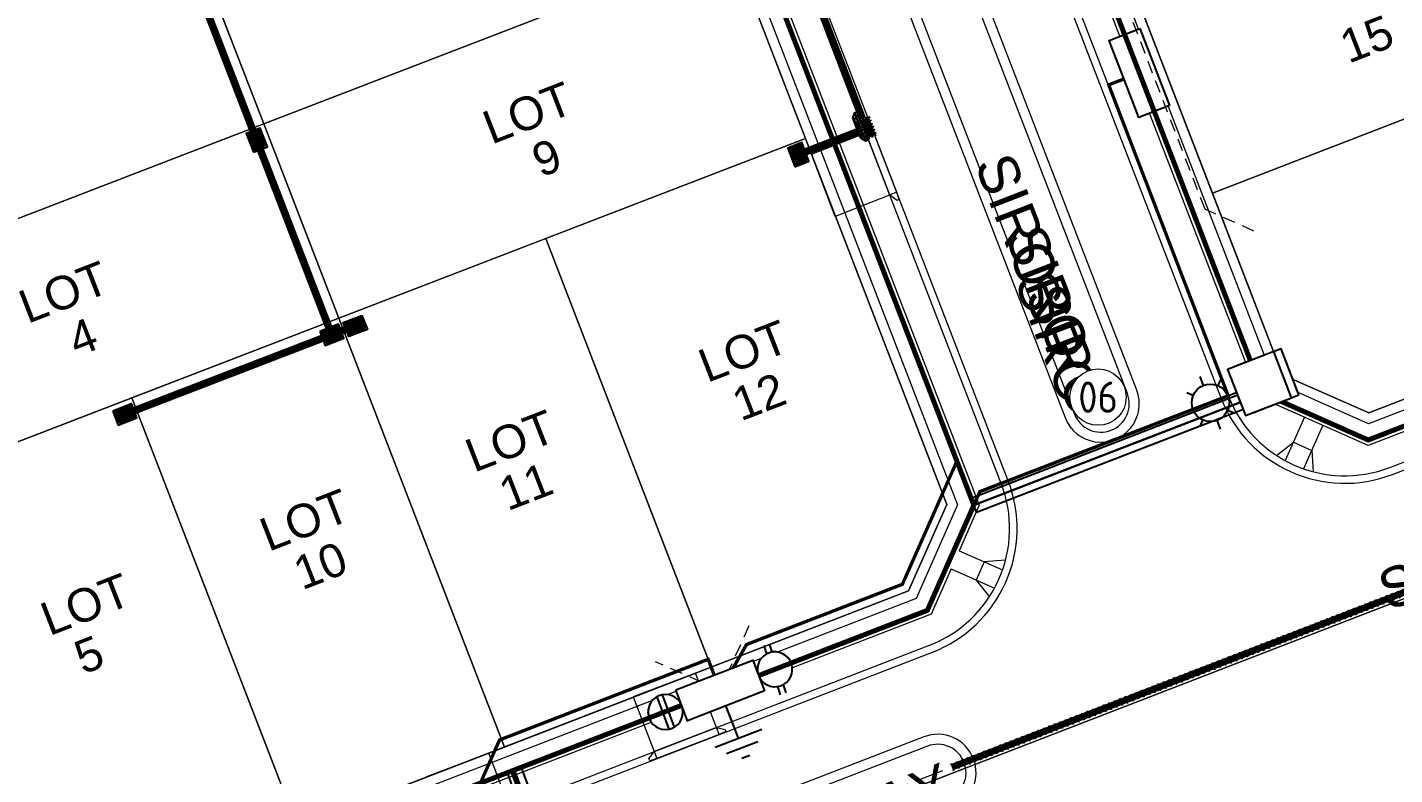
# Model space of a CAD drawing. Header units: metres. Extents: x 310412 to 311596, y 6269899 to 6270937.
# Drawn here: x 310709.8 to 310791.8, y 6270347 to 6270391.8 of the extents above; entities that cross this region are included whole.
import ezdxf
from ezdxf.enums import TextEntityAlignment as Align

# ---------------------------------------------------------------- set-up
doc = ezdxf.new("R2010")
doc.units = ezdxf.units.M
for name, pattern in [('Dash', [5, 3, -2]), ('DASHED', [0.75, 0.5, -0.25]), ('DASHED2', [1.5, 1, -0.5]), ('DOT', [0.25, 0, -0.25]), ('IE Trench LV', [6.5, 5, -1.5])]:
    doc.linetypes.add(name, pattern=pattern)
doc.layers.get('0').update_dxf_attribs({"color": 6})
for name, color, linetype in [('_User 1200x900', 7, 'Continuous'), ('_User D-LOTNO', 2, 'Continuous'), ('_User D-PIPE', 154, 'Dash'), ('_User D-PIT', 2, 'Continuous'), ('Duct_SP_NEW', 2, 'Continuous'), ('Equip_LV_NEW', 2, 'Continuous'), ('Equip_SP_SL_NEW', 2, 'Continuous'), ('Mains_LV_NEW_T84', 2, 'Continuous'), ('Mains_LV_New_T94', 2, 'Continuous'), ('Mains_SL_NEW_R6', 2, 'Continuous'), ('Notes', 7, 'Continuous'), ('Notes_HV_MISC', 7, 'Continuous'), ('Notes_LV_MISC', 7, 'Continuous'), ('Notes_SP_MISC', 7, 'Continuous'), ('Notes_SP_NEW', 2, 'Continuous'), ('Services_SP_NEW_UG', 2, 'Continuous'), ('SupportsUG_SP_LV_NEW', 2, 'Continuous'), ('SupportsUG_SP_LV_SL_NEW', 2, 'Continuous')]:
    doc.layers.add(name, color=color, linetype=linetype)
for name, color, linetype, lineweight, true_color in [('_User D-FOOTPATH', 7, 'Continuous', 0, 0x969696), ('_User D-LIP', 7, 'Continuous', 0, 0x969696), ('_User D-NKL', 7, 'Continuous', 0, 0x969696), ('_User Driveway', 7, 'Dash', 0, 0x969696), ('_User E-KERB', 7, 'Continuous', 0, 0x969696), ('_User E-LIP', 7, 'Continuous', 0, 0x969696), ('_User E-PIPE', 7, 'DOT', 0, 0x969696), ('_User E-PIPE-EDGE', 7, 'DOT', 0, 0x969696), ('_User Proposed Development Boundary', 7, 'DASHED', 0, 0x969696), ('_User Stormwater', 7, 'Continuous', 0, 0x969696)]:
    doc.layers.add(name, color=color, linetype=linetype, lineweight=lineweight, true_color=true_color)
for name, color, linetype, lineweight in [('_User D-LOT-INT', 2, 'Continuous', 13), ('Cadastre Developer_SP_NEW', 2, 'Continuous', 5), ('Cadastre Land Parcels_SP_EXT', 9, 'Continuous', 5), ('Trench_SP_NEW', 7, 'Continuous', 70)]:
    doc.layers.add(name, color=color, linetype=linetype, lineweight=lineweight)
for name, color, linetype, plot in [('_User Measure 240 CL', 170, 'Continuous', False), ('_User Measure 240 RL', 174, 'Continuous', False), ('_User Measure 50 CL', 130, 'Continuous', False), ('_User Measure LV VDs', 180, 'Continuous', False), ('_User Measure SL', 52, 'Continuous', False)]:
    doc.layers.add(name, color=color, linetype=linetype, plot=plot)
doc.styles.add('ARIAL', font='arial.ttf', dxfattribs={"height": 2})
doc.styles.add('ieISOCP', font='isocp.shx')
doc.styles.add('POLE_LABEL', font='arial.ttf')
doc.styles.add('SL_LABEL', font='arial.ttf')
doc.styles.get("Standard").update_dxf_attribs({"font": 'arial.ttf'})
doc.linetypes.add('Cable 4', pattern='A,5.25,-0.1,["o",Standard,S=2,R=0,X=1.2,Y=-0.7],-4', length=9.35)
doc.linetypes.add('Cable New UG', pattern='A,7,-0.25,["x",Standard,S=2,R=0,X=0.2,Y=-0.8],-2.1', length=9.35)
doc.linetypes.add('IE Trench HV', pattern='A,7,-0.2,["/",Standard,S=3,R=0,X=0,Y=-1.4],-2.5', length=9.7)

# ---------------------------------------------------------------- blocks, each defined once
blk = doc.blocks.new('PILLAR_NEW')
at = {"flags": 9}
for tag, height, p in [('ASSET_NUM', 2.5, (2, 4)), ('STREET_CODE', 0.2, (1.5, 2)), ('OWNED_BY', 0.2, (1.5, 1.8)), ('OPERATED_BY', 0.2, (1.5, 1.6))]:
    blk.add_attdef(tag, text='', height=height, dxfattribs=at).set_placement(p, align=Align.MIDDLE_LEFT)
blk.add_wipeout([(-2.475, 0.99), (2.475, 0.99), (2.475, -0.99), (-2.475, -0.99)])
at = {"lineweight": -3}
blk.add_lwpolyline([(-2.475, 0.99), (2.475, 0.99), (2.475, -0.99), (-2.475, -0.99)], close=True, dxfattribs=at)
for tag, flags, p in [('STATE', 9, (1.5, 1.2)), ('SUPPORT_TYPE', 9, (1.5, 1)), ('USAGE', 9, (1.5, 0.8)), ('MAINTAINED_BY', 9, (1.5, 1.4)), ('SUBURB', 9, (1.5, 0.2)), ('STREETNAME', 9, (1.5, 0)), ('LEGEND', 9, (1.5, 0.6)), ('PARENT', 9, (1.5, 0.4)), ('Z', 1, (1.5, -0.6)), ('LOCATION', 9, (1.5, -0.2)), ('NOTES', 9, (1.5, -0.4))]:
    blk.add_attdef(tag, text='', height=0.2, dxfattribs=dict(flags=flags)).set_placement(p, align=Align.MIDDLE_LEFT)
blk = doc.blocks.new('*U43')
for tag, p, flags in [('ORIENTATION', (0, 0), 9), ('Z', (0, 0), 1), ('USAGE', (0, -0.2), 9), ('NOTES', (0, -0.4), 9)]:
    blk.add_attdef(tag, p, '', height=0.2, dxfattribs=dict(flags=flags))
blk.add_wipeout([(-0.61, 2.17), (-0.5, 2.32), (-0.41, 2.49), (-0.34, 2.66), (-0.3, 2.84), (-0.27, 3.03), (-0.27, 3.22), (-0.3, 3.4), (-0.34, 3.59), (-0.41, 3.76), (-0.5, 3.92), (-0.62, 4.08), (-0.74, 4.21), (-0.89, 4.33), (-1.05, 4.43), (-1.22, 4.51), (-1.4, 4.57), (-1.58, 4.6), (-1.77, 4.61), (-1.95, 4.6), (-2.14, 4.57), (-2.32, 4.51), (-2.49, 4.43), (-2.65, 4.33), (-2.79, 4.21), (-2.92, 4.07), (-3.03, 3.92), (-3.12, 3.75), (-3.19, 3.58), (-3.23, 3.4), (-3.26, 3.21), (-3.25, 3.02), (-3.23, 2.84), (-3.18, 2.65), (-3.11, 2.48), (-3.02, 2.32), (-2.91, 2.17), (-2.78, 2.03), (-2.64, 1.91), (-2.48, 1.81), (-2.31, 1.73), (-2.13, 1.67), (-1.95, 1.64), (-1.76, 1.63), (-1.57, 1.64), (-1.39, 1.67), (-1.21, 1.73), (-1.04, 1.81), (-0.88, 1.91), (-0.74, 2.03)])
for p, q in [((-1.99, 4.6), (-1.98, 5.34)), ((-1.49, 4.59), (-1.48, 5.34)), ((-2.04, 1.65), (-2.05, 0.9)), ((-1.54, 1.64), (-1.55, 0.9))]:
    blk.add_line(p, q)
blk.add_lwpolyline([(-3.26, 3.14, 1), (-0.27, 3.1, 1)], format="xyb", close=True)
blk = doc.blocks.new('600 x 900 G.S.I.P')
at = {"flags": 128}
blk.add_lwpolyline([(0.45, 0.6), (-0.45, 0.6), (-0.45, -0.6), (0.45, -0.6)], close=True, dxfattribs=at)
for points in [[(-0.35, 0.5), (-0.35, -0.5), (0.35, -0.5), (0.35, 0.5)], [(-0.307, 0.49), (-0.307, -0.49), (0.308, -0.49), (0.308, 0.49)]]:
    blk.add_lwpolyline(points, close=True)
at = {"layer": '_User 1200x900', "color": 251}
for p, q in [((-0.307, 0.45), (0.308, 0.45)), ((-0.307, 0.4), (0.308, 0.4)), ((-0.307, 0.35), (0.308, 0.35)), ((-0.307, 0.3), (0.308, 0.3)), ((-0.307, 0.25), (0.308, 0.25)), ((-0.307, 0.2), (0.308, 0.2)), ((-0.307, 0.15), (0.308, 0.15)), ((-0.307, 0.1), (0.308, 0.1)), ((-0.307, 0.05), (0.308, 0.05)), ((-0.307, 0), (0.308, 0)), ((-0.2, -0.49), (-0.2, 0.49)), ((0, -0.49), (0, 0.49)), ((0.2, -0.49), (0.2, 0.49)), ((-0.307, -0.05), (0.308, -0.05)), ((-0.307, -0.1), (0.308, -0.1)), ((-0.307, -0.15), (0.308, -0.15)), ((-0.307, -0.2), (0.308, -0.2)), ((-0.307, -0.25), (0.308, -0.25)), ((-0.307, -0.3), (0.308, -0.3)), ((-0.307, -0.35), (0.308, -0.35)), ((-0.307, -0.4), (0.308, -0.4)), ((-0.307, -0.45), (0.308, -0.45))]:
    blk.add_line(p, q, dxfattribs=at)
blk = doc.blocks.new('G.G.P 1200 EKI Right')
for p, q in [((-0.525, -0.495), (-0.525, 0)), ((-0.525, 0), (0.525, 0)), ((-1.122, -0.45), (-0.944, -0.45)), ((-1.122, -0.645), (-1.122, -0.45)), ((-1.122, -0.495), (0.677, -0.495)), ((-1.122, -0.645), (0.678, -0.645)), ((-0.817, -0.875), (-1.122, -0.645)), ((-0.944, -0.45), (-0.924, -0.495)), ((-0.5, -0.495), (-0.5, -0.025)), ((-0.5, -0.025), (0.5, -0.025)), ((0.373, -0.875), (0.678, -0.645)), ((0.48, -0.495), (0.5, -0.45)), ((0.5, -0.025), (0.5, -0.45)), ((0.5, -0.45), (0.678, -0.45)), ((0.525, 0), (0.525, -0.45)), ((0.678, -0.645), (0.678, -0.45)), ((-0.883, -0.825), (0.439, -0.825)), ((-0.817, -0.875), (0.373, -0.875))]:
    blk.add_line(p, q)
at = {"color": 251, "linetype": 'DASHED2', "ltscale": 0.05}
for p, q in [((-0.924, -0.495), (-0.822, -0.723)), ((-0.822, -0.723), (0.378, -0.723)), ((0.378, -0.723), (0.48, -0.495))]:
    blk.add_line(p, q, dxfattribs=at)
at = {"color": 251}
for p, q in [((-0.441, -0.075), (-0.441, -0.025)), ((-0.441, -0.495), (-0.441, -0.075)), ((-0.379, -0.075), (-0.379, -0.025)), ((-0.379, -0.495), (-0.379, -0.075)), ((-0.316, -0.075), (-0.316, -0.025)), ((-0.316, -0.495), (-0.316, -0.075)), ((-0.254, -0.075), (-0.254, -0.025)), ((-0.254, -0.495), (-0.254, -0.075)), ((-0.191, -0.075), (-0.191, -0.025)), ((-0.191, -0.495), (-0.191, -0.075)), ((-0.129, -0.075), (-0.129, -0.025)), ((-0.129, -0.495), (-0.129, -0.075)), ((-0.066, -0.075), (-0.066, -0.025)), ((-0.066, -0.495), (-0.066, -0.075)), ((-0.004, -0.075), (-0.004, -0.025)), ((-0.004, -0.495), (-0.004, -0.075)), ((0.059, -0.075), (0.059, -0.025)), ((0.059, -0.495), (0.059, -0.075)), ((0.121, -0.075), (0.121, -0.025)), ((0.121, -0.495), (0.121, -0.075)), ((0.184, -0.075), (0.184, -0.025)), ((0.184, -0.495), (0.184, -0.075)), ((0.246, -0.075), (0.246, -0.025)), ((0.246, -0.495), (0.246, -0.075)), ((0.309, -0.075), (0.309, -0.025)), ((0.309, -0.495), (0.309, -0.075)), ((0.371, -0.075), (0.371, -0.025)), ((0.371, -0.495), (0.371, -0.075)), ((0.434, -0.075), (0.434, -0.025)), ((0.434, -0.495), (0.434, -0.075))]:
    blk.add_line(p, q, dxfattribs=at)
at = {"color": 251, "linetype": 'DASHED2', "ltscale": 0.05}
for points in [[(0.6, -0.75), (-0.6, -0.75), (-0.6, 0.075), (0.6, 0.075)], [(0.45, -0.6), (-0.45, -0.6), (-0.45, -0.075), (0.45, -0.075)]]:
    blk.add_lwpolyline(points, close=True, dxfattribs=at)
blk = doc.blocks.new('A$C76594AEE')
at = {"layer": '_User D-PIPE', "const_width": 0.45, "flags": 128}
for points in [[(310759.867, 6270386.306), (310742.56, 6270431.52)], [(310723.304, 6270385.596), (310719.233, 6270396.138)], [(310756.434, 6270384.337), (310759.698, 6270385.599)], [(310727.859, 6270373.789), (310723.737, 6270384.477)], [(310728.867, 6270373.708), (310728.577, 6270373.596)], [(310727.457, 6270373.165), (310716.164, 6270368.821)]]:
    blk.add_lwpolyline(points, dxfattribs=at)
at = {"layer": '_User E-PIPE', "const_width": 0.4, "flags": 128}
blk.add_lwpolyline([(310765.216, 6270347.445), (310805.328, 6270362.939)], dxfattribs=at)
at = {"layer": '_User E-PIPE-EDGE', "flags": 128}
for points in [[(310765.144, 6270347.632), (310805.256, 6270363.125)], [(310765.288, 6270347.259), (310805.4, 6270362.752)]]:
    blk.add_lwpolyline(points, dxfattribs=at)
at = {"layer": '_User D-PIT'}
for name, p, rotation in [('G.G.P 1200 EKI Right', (310760.398, 6270385.868), 291.1432269261683), ('600 x 900 G.S.I.P', (310723.521, 6270385.037), 201.1433333252743), ('600 x 900 G.S.I.P', (310756.014, 6270384.174), 201.1433333252743), ('600 x 900 G.S.I.P', (310728.022, 6270373.369), 111.1433333252743), ('600 x 900 G.S.I.P', (310715.609, 6270368.593), 111.1433333252743)]:
    blk.add_blockref(name, p, dxfattribs=dict(at, rotation=rotation))
at = {"layer": '_User D-PIT', "xscale": -1, "rotation": 291.0956639657666}
blk.add_blockref('600 x 900 G.S.I.P', (310729.437, 6270373.897), dxfattribs=at)
blk = doc.blocks.new('COLUMN_NEW')
for tag, height, flags, p in [('ASSET_NUM', 2.15, 9, (2, 2)), ('STREETNAME', 0.2, 9, (1.5, -2)), ('LOCATION', 0.2, 9, (1.5, -2.2)), ('NOTES', 0.2, 9, (1.5, -2.4)), ('Z', 0.2, 1, (1.5, -2.8)), ('LABEL_ALIGNMENT', 0.2, 9, (1.5, -2.6))]:
    blk.add_attdef(tag, text='', height=height, dxfattribs=dict(flags=flags)).set_placement(p, align=Align.MIDDLE_LEFT)
blk.add_wipeout([(-1.485, -1.485), (1.485, -1.485), (1.485, 1.485), (-1.485, 1.485)])
at = {"lineweight": -3}
blk.add_lwpolyline([(-1.485, -1.485), (1.485, -1.485), (1.485, 1.485), (-1.485, 1.485)], close=True, dxfattribs=at)
at = {"style": 'POLE_LABEL', "flags": 9}
blk.add_attdef('STRUCTURE_PLANT_NUMBER', text='', height=0.2, dxfattribs=at).set_placement((1.5, 0.242), align=Align.MIDDLE_LEFT)
at = {"flags": 9}
for tag, p in [('STREET_CODE', (1.5, 0)), ('OWNED_BY', (1.5, -0.4)), ('OPERATED_BY', (1.5, -0.6)), ('COLUMN_TYPE', (1.5, -0.2)), ('MAINTAINED_BY', (1.5, -0.8)), ('STATE', (1.5, -1)), ('USAGE', (1.5, -1.2)), ('LEGEND', (1.5, -1.4)), ('PARENT', (1.5, -1.6)), ('SUBURB', (1.5, -1.8))]:
    blk.add_attdef(tag, text='', height=0.2, dxfattribs=at).set_placement(p, align=Align.MIDDLE_LEFT)
blk = doc.blocks.new('*U57')
for p, q in [((-1.46, 5.68), (-1.06, 5.28)), ((0, 5.72), (0, 6.47)), ((1.46, 5.68), (1.06, 5.28)), ((-2.25, 4.22), (-1.5, 4.22)), ((1.5, 4.22), (2.25, 4.22)), ((-1.46, 2.76), (-1.06, 3.16)), ((0, 0), (0, 2.72)), ((1.46, 2.76), (1.06, 3.16)), ((0, 0), (0, 0))]:
    blk.add_line(p, q)
blk.add_circle((0, 4.22), 1.5)
at = {"style": 'SL_LABEL', "flags": 9}
for tag, height, p in [('ASSET_NUM', 2.5, (2, 2)), ('STREET_CODE', 0.2, (0, -0.2))]:
    blk.add_attdef(tag, text='', height=height, dxfattribs=at).set_placement(p, align=Align.MIDDLE_LEFT)
for tag, p, flags in [('Z', (0, 0), 1), ('OPERATED_BY', (0, -9.61), 9)]:
    blk.add_attdef(tag, p, '', height=0.2, dxfattribs=dict(flags=flags))
for tag, height, flags, p in [('CONSTRUCTED_VOLTAGE', 0.2, 9, (0, -0.4)), ('CONTROL_TYPE', 0.2, 9, (0, -0.6)), ('LANTERN_PURPOSE', 0.2, 9, (0, -0.8)), ('LANTERN_TYPE', 0.2, 9, (0, -1)), ('OPERATING_VOLTAGE', 0.2, 9, (0, -1.4)), ('ORIENTATION', 0.2, 9, (0, -1.6)), ('OWNED_BY', 0.2, 9, (0, -1.8)), ('STATE', 0.2, 9, (0, -2)), ('NO_PHASES', 0.2, 9, (0, -1.2)), ('USAGE', 0.2, 9, (0, -2.2)), ('LNUMBER', 2.5, 8, (1.2, -2.8)), ('CEXIST', 0.2, 9, (0, -2.4)), ('CNEW', 0.2, 9, (0, -2.6)), ('CNUMBER', 0.2, 9, (0, -2.8)), ('CREMOVE', 0.2, 9, (0, -3)), ('CREPLACE', 0.2, 9, (0, -3.2)), ('LKINGHEIGHT', 0.2, 9, (0, -3.4)), ('LBRACKET', 0.2, 9, (0, -3.6)), ('LBRACKETVOCAB', 0.2, 9, (0, -3.8)), ('LCATEGORY', 0.2, 9, (0, -4)), ('LCHARGE1', 0.2, 9, (0, -4.2)), ('LCHARGE1PERCENT', 0.2, 9, (0, -4.4)), ('LCHARGE2', 0.2, 9, (0, -4.6)), ('LCHARGE2PERCENT', 0.2, 9, (0, -4.8)), ('LCHARGE3', 0.2, 9, (0, -5)), ('LCHARGE3PERCENT', 0.2, 9, (0, -5.2)), ('LEXIST', 0.2, 9, (0, -5.4)), ('LLAMP', 0.2, 9, (0, -5.6)), ('LLAMPVOCAB', 0.2, 9, (0, -5.8)), ('LMAST', 0.2, 9, (0, -6)), ('LMASTVOCAB', 0.2, 9, (0, -6.2)), ('LNEW', 0.2, 9, (0, -6.4)), ('LANTNUMBER', 0.2, 9, (0, -6.6)), ('LOUTREACH', 0.2, 9, (0, -7)), ('LOUTREACHVOCAB', 0.2, 9, (0, -7.2)), ('LRATECODE', 0.2, 9, (0, -7.4)), ('LREMOVE', 0.2, 9, (0, -7.6)), ('SUBURB', 0.2, 9, (0, -8.6)), ('STREETNAME', 0.2, 9, (0, -8.8)), ('LREPLACE', 0.2, 9, (0, -7.8)), ('LTYPE', 0.2, 9, (0, -8)), ('LTYPEVOCAB', 0.2, 9, (0, -8.2)), ('LEGEND', 0.2, 9, (0, -8.4)), ('LOCATION', 0.2, 9, (0, -9)), ('NOTES', 0.2, 9, (0, -9.2)), ('MAINTAINED_BY', 0.2, 9, (0, -9.86))]:
    blk.add_attdef(tag, text='', height=height, dxfattribs=dict(flags=flags)).set_placement(p, align=Align.MIDDLE_LEFT)
blk = doc.blocks.new('Earth')
for p, q in [((0, -1.022), (0, 0)), ((0, -3.066), (0, -1.022)), ((-1.5, -3.066), (1.5, -3.066)), ((-1, -3.666), (1, -3.666)), ((-0.25, -4.266), (0.25, -4.266))]:
    blk.add_line(p, q)
blk = doc.blocks.new('*U44')
for tag, flags, p in [('MAINTAINED_BY', 9, (1.5, -2.2)), ('NUMBER_OF_PHASES', 9, (1.5, -2.4)), ('TYPE', 9, (1.5, -2.6)), ('Z', 1, (1.5, -2.8))]:
    blk.add_attdef(tag, text='', height=0.2, dxfattribs=dict(flags=flags)).set_placement(p, align=Align.MIDDLE_LEFT)
blk.add_wipeout([(-1.06, 1.05), (-1.19, 0.91), (-1.29, 0.75), (-1.37, 0.58), (-1.44, 0.41), (-1.48, 0.22), (-1.49, 0.04), (-1.49, -0.15), (-1.46, -0.34), (-1.4, -0.52), (-1.33, -0.69), (-1.23, -0.85), (-1.11, -1), (-0.98, -1.13), (-0.83, -1.24), (-0.67, -1.34), (-0.5, -1.41), (-0.32, -1.46), (-0.13, -1.49), (0.06, -1.49), (0.24, -1.47), (0.43, -1.43), (0.6, -1.37), (0.77, -1.28), (0.92, -1.17), (1.06, -1.05), (1.19, -0.91), (1.29, -0.75), (1.37, -0.58), (1.44, -0.41), (1.48, -0.22), (1.49, -0.04), (1.49, 0.15), (1.46, 0.34), (1.4, 0.52), (1.33, 0.69), (1.23, 0.85), (1.11, 1), (0.98, 1.13), (0.83, 1.24), (0.67, 1.34), (0.5, 1.41), (0.32, 1.46), (0.13, 1.49), (-0.06, 1.49), (-0.24, 1.47), (-0.43, 1.43), (-0.6, 1.37), (-0.77, 1.28), (-0.92, 1.17)])
for p, q in [((-0.24, -1.48), (-0.26, 1.48)), ((0.26, -1.48), (0.24, 1.48))]:
    blk.add_line(p, q)
blk.add_circle((0, 0), 1.5)
at = {"flags": 9}
for tag, p in [('ACTUAL_STATUS', (1.5, 0)), ('CONSTRUCTED_VOLTAGE', (1.5, -0.2)), ('OPERATING_VOLTAGE', (1.5, -0.6)), ('ORIENTATION', (1.5, -0.8)), ('STATE', (1.5, -1)), ('SWITCH_TYPE', (1.5, -1.2)), ('NO_PHASES', (1.5, -0.4)), ('OWNED_BY', (1.5, -1.8)), ('OPERATED_BY', (1.5, -2)), ('USAGE', (1.5, -1.4)), ('NOTES', (1.5, -1.6))]:
    blk.add_attdef(tag, text='', height=0.2, dxfattribs=at).set_placement(p, align=Align.MIDDLE_LEFT)
blk = doc.blocks.new('DUCT_INDICATOR')
at = {"color": 7, "lineweight": 9, "flags": 1}
blk.add_attdef('Z', (0, 0), '', height=0.2, dxfattribs=at)
at = {"color": 8, "linetype": 'Continuous', "lineweight": 15, "ltscale": 0.1}
blk.add_wipeout([(2.25, 0), (2.25, 0.05), (2.23, 0.29), (2.22, 0.39), (2.18, 0.54), (2.14, 0.7), (2.1, 0.82), (2.04, 0.95), (1.94, 1.14), (1.86, 1.27), (1.75, 1.41), (1.6, 1.58), (1.56, 1.62), (1.5, 1.68), (1.42, 1.74), (1.34, 1.81), (1.26, 1.86), (1.17, 1.92), (1.1, 1.97), (1.03, 2), (1, 2.02), (0.97, 2.03), (0.95, 2.04), (0.91, 2.06), (0.88, 2.07), (0.86, 2.08), (0.83, 2.09), (0.79, 2.11), (0.76, 2.12), (0.72, 2.13), (0.67, 2.15), (0.62, 2.16), (0.61, 2.17), (0.55, 2.18), (0.52, 2.19), (0.5, 2.19), (0.48, 2.2), (0.43, 2.21), (0.38, 2.22), (0.33, 2.23), (0.27, 2.23), (0.23, 2.24), (0.18, 2.24), (0.08, 2.25), (0.05, 2.25), (0, 2.25), (-0.05, 2.25), (-0.08, 2.25), (-0.18, 2.24), (-0.23, 2.24), (-0.27, 2.23), (-0.33, 2.23), (-0.38, 2.22), (-0.43, 2.21), (-0.48, 2.2), (-0.5, 2.19), (-0.52, 2.19), (-0.55, 2.18), (-0.61, 2.17), (-0.62, 2.16), (-0.67, 2.15), (-0.72, 2.13), (-0.76, 2.12), (-0.79, 2.11), (-0.83, 2.09), (-0.86, 2.08), (-0.88, 2.07), (-0.91, 2.06), (-0.95, 2.04), (-0.97, 2.03), (-1, 2.02), (-1.03, 2), (-1.1, 1.97), (-1.17, 1.92), (-1.26, 1.86), (-1.34, 1.81), (-1.42, 1.74), (-1.5, 1.68), (-1.56, 1.62), (-1.6, 1.58), (-1.75, 1.41), (-1.86, 1.27), (-1.94, 1.14), (-2.04, 0.95), (-2.1, 0.82), (-2.14, 0.7), (-2.18, 0.54), (-2.22, 0.39), (-2.23, 0.29), (-2.25, 0.05), (-2.25, 0), (-2.25, -0.05), (-2.23, -0.29), (-2.22, -0.39), (-2.18, -0.54), (-2.14, -0.7), (-2.1, -0.82), (-2.04, -0.95), (-1.94, -1.14), (-1.86, -1.27), (-1.75, -1.41), (-1.6, -1.58), (-1.56, -1.62), (-1.5, -1.68), (-1.42, -1.74), (-1.34, -1.81), (-1.26, -1.86), (-1.17, -1.92), (-1.1, -1.97), (-1.03, -2), (-1, -2.02), (-0.97, -2.03), (-0.95, -2.04), (-0.91, -2.06), (-0.88, -2.07), (-0.86, -2.08), (-0.83, -2.09), (-0.79, -2.11), (-0.76, -2.12), (-0.72, -2.13), (-0.67, -2.15), (-0.62, -2.16), (-0.61, -2.17), (-0.55, -2.18), (-0.52, -2.19), (-0.5, -2.19), (-0.48, -2.2), (-0.43, -2.21), (-0.38, -2.22), (-0.33, -2.23), (-0.27, -2.23), (-0.23, -2.24), (-0.18, -2.24), (-0.08, -2.25), (-0.05, -2.25), (0, -2.25), (0.05, -2.25), (0.08, -2.25), (0.18, -2.24), (0.23, -2.24), (0.27, -2.23), (0.33, -2.23), (0.38, -2.22), (0.43, -2.21), (0.48, -2.2), (0.5, -2.19), (0.52, -2.19), (0.55, -2.18), (0.61, -2.17), (0.62, -2.16), (0.67, -2.15), (0.72, -2.13), (0.76, -2.12), (0.79, -2.11), (0.83, -2.09), (0.86, -2.08), (0.88, -2.07), (0.91, -2.06), (0.95, -2.04), (0.97, -2.03), (1, -2.02), (1.03, -2), (1.1, -1.97), (1.17, -1.92), (1.26, -1.86), (1.34, -1.81), (1.42, -1.74), (1.5, -1.68), (1.56, -1.62), (1.6, -1.58), (1.75, -1.41), (1.86, -1.27), (1.94, -1.14), (2.04, -0.95), (2.1, -0.82), (2.14, -0.7), (2.18, -0.54), (2.22, -0.39), (2.23, -0.29), (2.25, -0.05)], dxfattribs=at)
at = {"color": 7, "lineweight": 9}
blk.add_circle((0, 0), 2.25, dxfattribs=at)
blk.add_attdef('CODE', text='', height=1.8, dxfattribs=at).set_placement((0, 0), align=Align.MIDDLE_CENTER)
blk = doc.blocks.new('A$C7FC2678C')
at = {"layer": '_User Driveway', "linetype": 'Continuous'}
for p, q in [((310756.801, 6270384.21), (310760.061, 6270385.485)), ((310761.508, 6270381.756), (310760.061, 6270385.486)), ((310760.061, 6270385.485), (310761.489, 6270381.749)), ((310758.228, 6270380.473), (310756.801, 6270384.21)), ((310761.489, 6270381.749), (310758.228, 6270380.473)), ((310749.85, 6270353.091), (310746.114, 6270351.661)), ((310751.097, 6270349.819), (310749.85, 6270353.091)), ((310746.114, 6270351.661), (310747.364, 6270348.382)), ((310751.097, 6270349.819), (310747.364, 6270348.382)), ((310747.364, 6270348.382), (310751.097, 6270349.819)), ((310737.443, 6270348.299), (310733.707, 6270346.869)), ((310738.691, 6270345.027), (310737.443, 6270348.299))]:
    blk.add_line(p, q, dxfattribs=at)
for points in [[(310761.927, 6270381.919), (310761.508, 6270381.756), (310761.95, 6270381.445), (310762.062, 6270381.489), (310761.927, 6270381.919), (310760.481, 6270385.649), (310760.29, 6270386.057), (310760.178, 6270386.014), (310760.061, 6270385.486), (310760.481, 6270385.649)], [(310751.259, 6270349.399), (310751.097, 6270349.819), (310751.625, 6270349.7), (310751.668, 6270349.588), (310751.259, 6270349.399), (310747.525, 6270347.962), (310747.095, 6270347.829), (310747.052, 6270347.941), (310747.364, 6270348.382), (310747.525, 6270347.962)]]:
    blk.add_lwpolyline(points, dxfattribs=at)
blk = doc.blocks.new('A$C64462609')
at = {"layer": '_User D-FOOTPATH'}
blk.add_lwpolyline([(310935.708, 6270424.234), (310790.227, 6270368.04), (310784.6, 6270370.532), (310765.793, 6270419.222), (310768.286, 6270424.844), (310913.841, 6270480.847), (310919.47, 6270478.351), (310938.2, 6270429.861)], close=True, dxfattribs=at)
for points in [[(310740.107, 6270432.433), (310766.868, 6270363.15), (310765.664, 6270360.43)], [(310738.988, 6270432), (310765.57, 6270363.181), (310763.079, 6270357.554), (310714.108, 6270338.639), (310712.36, 6270339.412)], [(310938.039, 6270425.792), (310937, 6270423.446), (310790.195, 6270366.742), (310783.659, 6270369.636), (310764.494, 6270419.253), (310766.362, 6270423.465)], [(310786.379, 6270368.432), (310783.659, 6270369.636), (310764.494, 6270419.253), (310765.702, 6270421.976)], [(310765.179, 6270359.333), (310763.975, 6270356.614), (310713.279, 6270337.032)]]:
    blk.add_lwpolyline(points, dxfattribs=at)
at = {"layer": '_User D-FOOTPATH', "flags": 128}
for points in [[(310786.379, 6270368.432), (310785.226, 6270365.828)], [(310787.476, 6270367.946), (310786.323, 6270365.342)], [(310784.707, 6270366.137), (310785.714, 6270366.929), (310786.811, 6270366.443), (310786.901, 6270365.165)], [(310765.664, 6270360.43), (310768.268, 6270359.278)], [(310765.179, 6270359.333), (310767.782, 6270358.18)], [(310768.445, 6270359.856), (310767.167, 6270359.765), (310766.681, 6270358.668), (310767.473, 6270357.661)]]:
    blk.add_lwpolyline(points, dxfattribs=at)
at = {"layer": '_User D-LIP'}
for points in [[(310791.666, 6270365.005), (310936.738, 6270421.04, 0.414214), (310941.289, 6270431.321), (310921.91, 6270481.498, 0.413842), (310911.639, 6270486.054), (310908.419, 6270484.815), (310909.245, 6270482.668), (310770.538, 6270429.3), (310769.712, 6270431.446), (310766.492, 6270430.207, 0.414597), (310761.931, 6270419.923), (310781.385, 6270369.556, 0.414213)], [(310759.342, 6270413.997, 1), (310755.051, 6270412.34), (310772.021, 6270368.405, 1), (310776.312, 6270370.062)]]:
    blk.add_lwpolyline(points, format="xyb", close=True, dxfattribs=at)
for points in [[(310677.807, 6270408.469), (310704.333, 6270339.794, 0.414213), (310714.614, 6270335.243), (310764.054, 6270354.34, 0.414214), (310768.605, 6270364.62), (310742.114, 6270433.204)], [(310766.522, 6270347.95, 0.414214), (310763.548, 6270349.266), (310717.839, 6270331.611, 0.414214), (310716.522, 6270328.637, 0.414214)]]:
    blk.add_lwpolyline(points, format="xyb", dxfattribs=at)
at = {"layer": '_User D-LOT-INT', "color": 6, "lineweight": 0}
blk.add_lwpolyline([(310935.26, 6270424.704), (310790.242, 6270368.69), (310785.07, 6270370.98), (310766.442, 6270419.206), (310768.734, 6270424.373), (310913.825, 6270480.198), (310919, 6270477.903), (310937.55, 6270429.876)], close=True, dxfattribs=at)
at = {"layer": '_User D-LOT-INT', "color": 6, "lineweight": 0, "flags": 128}
for points in [[(310738.428, 6270431.785), (310764.921, 6270363.197)], [(310710.409, 6270421.062), (310738.377, 6270348.656)], [(310751.94, 6270396.804), (310695.942, 6270375.258)], [(310804.562, 6270391.009), (310780.869, 6270381.855)], [(310756.444, 6270385.143), (310700.445, 6270363.598)], [(310750.784, 6270353.448), (310740.857, 6270379.146)], [(310716.032, 6270369.595), (310725.97, 6270343.864)], [(310764.921, 6270363.197), (310762.631, 6270358.024)], [(310762.631, 6270358.024), (310714.123, 6270339.288)]]:
    blk.add_lwpolyline(points, dxfattribs=at)
at = {"layer": '_User D-NKL'}
for points in [[(310791.503, 6270365.425), (310936.576, 6270421.46, 0.414214), (310940.869, 6270431.158), (310921.49, 6270481.336, 0.413842), (310911.801, 6270485.634), (310909.001, 6270484.556), (310909.827, 6270482.41), (310770.279, 6270428.718), (310769.453, 6270430.865), (310766.653, 6270429.787, 0.414597), (310762.35, 6270420.085), (310781.805, 6270369.718, 0.414213)], [(310758.782, 6270413.781, 1), (310755.61, 6270412.556), (310772.581, 6270368.621, 1), (310775.752, 6270369.846)]]:
    blk.add_lwpolyline(points, format="xyb", close=True, dxfattribs=at)
for points in [[(310678.227, 6270408.632), (310704.753, 6270339.957, 0.414213), (310714.452, 6270335.663), (310763.892, 6270354.759, 0.414214), (310768.186, 6270364.458), (310741.694, 6270433.042)], [(310765.962, 6270347.733, 0.414214), (310763.764, 6270348.707), (310718.055, 6270331.051, 0.414214), (310717.082, 6270328.853, 0.414214)]]:
    blk.add_lwpolyline(points, format="xyb", dxfattribs=at)
at = {"layer": '_User E-KERB'}
blk.add_lwpolyline([(310717.082, 6270328.853, 0.414214), (310719.28, 6270327.88), (310764.989, 6270345.535, 0.414214), (310765.962, 6270347.733, 0.414214)], format="xyb", dxfattribs=at)
at = {"layer": '_User E-LIP'}
blk.add_lwpolyline([(310716.522, 6270328.637, 0.414214), (310719.496, 6270327.32), (310765.205, 6270344.975, 0.414214), (310766.522, 6270347.95, 0.414214)], format="xyb", dxfattribs=at)
at = {"layer": '_User Proposed Development Boundary', "color": 11, "linetype": 'DASHED', "lineweight": 15, "ltscale": 3, "true_color": 0xf27172, "flags": 128}
blk.add_lwpolyline([(310671.883, 6270406.182), (310911.145, 6270498.239), (310942.883, 6270416.071), (310703.742, 6270323.701), (310671.883, 6270406.182)], dxfattribs=at)
at = {"layer": 'Cadastre Developer_SP_NEW', "color": 2, "flags": 128}
for points in [[(310751.94, 6270396.804), (310747.436, 6270408.464), (310719.437, 6270397.691), (310723.941, 6270386.031)], [(310775.76, 6270395.083), (310780.869, 6270381.855), (310804.562, 6270391.009), (310799.453, 6270404.236)], [(310691.438, 6270386.918), (310695.942, 6270375.258), (310723.941, 6270386.031), (310719.437, 6270397.691)], [(310756.444, 6270385.143), (310751.94, 6270396.804), (310723.941, 6270386.031), (310728.445, 6270374.371)], [(310780.869, 6270381.855), (310785.07, 6270370.98), (310790.242, 6270368.69), (310810.205, 6270376.4), (310804.562, 6270391.009)], [(310728.445, 6270374.371), (310723.941, 6270386.031), (310695.942, 6270375.258), (310700.445, 6270363.598)], [(310750.784, 6270353.448), (310762.631, 6270358.024), (310764.921, 6270363.197), (310756.444, 6270385.143), (310740.857, 6270379.146)], [(310738.377, 6270348.656), (310750.784, 6270353.448), (310740.857, 6270379.146), (310728.445, 6270374.371)], [(310725.97, 6270343.864), (310738.377, 6270348.656), (310728.445, 6270374.371), (310716.032, 6270369.595)], [(310716.032, 6270369.595), (310700.445, 6270363.598), (310708.951, 6270341.578), (310714.123, 6270339.288), (310725.97, 6270343.864)]]:
    blk.add_lwpolyline(points, close=True, dxfattribs=at)
at = {"color": 152, "true_color": 0x2776bb}
blk.add_blockref('A$C7FC2678C', (0, 0), dxfattribs=at)
at = {"layer": '_User D-LOTNO', "color": 0, "style": 'ARIAL'}
for s, p in [('15', (310789.025, 6270389.618)), ('LOT', (310737.605, 6270384.767)), ('9', (310740.554, 6270382.783)), ('LOT', (310709.771, 6270374.016)), ('4', (310712.72, 6270372.033)), ('LOT', (310750.546, 6270370.477)), ('12', (310752.561, 6270368.17)), ('LOT', (310736.557, 6270365.095)), ('11', (310738.572, 6270362.789)), ('LOT', (310724.23, 6270360.352)), ('10', (310726.245, 6270358.045)), ('LOT', (310711.079, 6270355.294)), ('5', (310713.094, 6270352.988))]:
    blk.add_text(s, height=2, rotation=21.24089, dxfattribs=at).set_placement(p)

msp = doc.modelspace()

# ---------------------------------------------------------------- block references
at = {"layer": 'Notes'}
msp.add_blockref('A$C64462609', (0, 0), dxfattribs=at)

# ---------------------------------------------------------------- next in the draw order: linework, layer by layer
at = {"layer": '_User Measure 240 RL', "color": 152, "true_color": 0x2776bb, "flags": 128}
msp.add_lwpolyline([(310745.746, 6270329.381), (310738.983, 6270347.282)], dxfattribs=at)
at = {"layer": '_User Measure LV VDs', "flags": 128}
for points in [[(310751.334, 6270352.053), (310763.751, 6270356.849), (310766.544, 6270363.158), (310748.821, 6270408.999)], [(310776.475, 6270389.068), (310770.094, 6270405.589)], [(310751.324, 6270352.049), (310726.466, 6270342.447)], [(310745.746, 6270329.381), (310738.917, 6270347.257), (310751.324, 6270352.049)]]:
    msp.add_lwpolyline(points, dxfattribs=at)
at = {"layer": 'Cadastre Land Parcels_SP_EXT', "linetype": 'Continuous'}
for points in [[(310703.872, 6270323.381), (310942.799, 6270415.673), (310910.986, 6270498.06), (310671.978, 6270405.97), (310703.872, 6270323.381)], [(310970.766, 6270343.221), (310942.799, 6270415.673), (310703.872, 6270323.381), (310732.657, 6270248.951), (310733.049, 6270247.97), (310827.714, 6270284.55), (310826.608, 6270287.558), (310970.766, 6270343.221)]]:
    msp.add_lwpolyline(points, close=True, dxfattribs=at)
at = {"layer": 'Duct_SP_NEW'}
for p, q in [((310766.38, 6270363.582), (310783.73, 6270370.284)), ((310783.73, 6270370.284), (310783.894, 6270369.86)), ((310784.058, 6270369.435), (310783.894, 6270369.86)), ((310766.708, 6270362.733), (310784.058, 6270369.435)), ((310766.38, 6270363.582), (310766.544, 6270363.158)), ((310766.708, 6270362.733), (310766.544, 6270363.158)), ((310738.556, 6270347.126), (310738.983, 6270347.282)), ((310741.868, 6270338.061), (310738.556, 6270347.126)), ((310739.411, 6270347.438), (310738.983, 6270347.282)), ((310742.723, 6270338.374), (310739.411, 6270347.438))]:
    msp.add_line(p, q, dxfattribs=at)
at = {"layer": 'Mains_LV_NEW_T84', "color": 170, "linetype": 'Cable New UG', "ltscale": 0.75, "const_width": 0.2, "flags": 128}
for points in [[(310770.094, 6270405.589), (310776.475, 6270389.068)], [(310776.475, 6270389.068), (310774.634, 6270388.36), (310781.804, 6270369.719), (310766.904, 6270363.971), (310763.751, 6270356.849), (310751.324, 6270352.049)], [(310726.511, 6270342.465), (310736.94, 6270346.493), (310738.086, 6270349.08), (310750.603, 6270353.915), (310751.324, 6270352.049)], [(310745.367, 6270330.296), (310740.176, 6270328.304), (310738.736, 6270332.035), (310743.891, 6270334.014), (310738.809, 6270347.215), (310751.324, 6270352.049)]]:
    msp.add_lwpolyline(points, dxfattribs=at)
at = {"layer": 'Mains_LV_New_T94', "color": 140, "linetype": 'IE Trench HV', "ltscale": 0.5, "const_width": 0.2, "flags": 128}
msp.add_lwpolyline([(310751.324, 6270352.049), (310752.912, 6270354.806), (310762.257, 6270358.416), (310765.525, 6270365.796), (310748.835, 6270409.005)], dxfattribs=at)
at = {"layer": 'Mains_SL_NEW_R6', "linetype": 'Cable 4', "ltscale": 0.5, "const_width": 0.2, "flags": 128}
msp.add_lwpolyline([(310776.477, 6270389.069), (310783.894, 6270369.86)], dxfattribs=at)
at = {"layer": 'Services_SP_NEW_UG', "color": 170, "linetype": 'Dash', "lineweight": 15, "ltscale": 0.25}
msp.add_lwpolyline([(310753.042, 6270355.928), (310751.324, 6270352.049), (310747.445, 6270353.767)], dxfattribs=at)
at = {"layer": 'Trench_SP_NEW', "color": 5, "linetype": 'IE Trench LV', "ltscale": 0.5, "flags": 128}
msp.add_lwpolyline([(310748.835, 6270409.005, 0.3, 0.3, 0), (310766.544, 6270363.158, 0, 0, 0)], format="xyseb", dxfattribs=at)
at = {"layer": 'Trench_SP_NEW', "color": 5, "linetype": 'IE Trench LV', "ltscale": 0.5, "const_width": 0.3, "flags": 128}
msp.add_lwpolyline([(310738.917, 6270347.257), (310714.084, 6270337.665), (310707.775, 6270340.458), (310690.038, 6270386.378)], dxfattribs=at)

# ---------------------------------------------------------------- next in the draw order: block references
at = {"layer": '_User Stormwater'}
msp.add_blockref('A$C76594AEE', (0, 0), dxfattribs=at)
at = {"layer": 'Equip_SP_SL_NEW', "xscale": 0.7500000000000002, "yscale": 0.7500000000000002, "zscale": 0.7500000000000002, "rotation": 111.3227281490732}
msp.add_blockref('*U57', (310783.685, 6270370.445), dxfattribs=at)
at = {"layer": 'Notes_LV_MISC', "rotation": 21.1194444766635}
msp.add_blockref('Earth', (310751.324, 6270352.049), dxfattribs=at)

# ---------------------------------------------------------------- next in the draw order: texts
at = {"layer": 'Notes_HV_MISC', "color": 7, "char_height": 2.4, "attachment_point": 7, "line_spacing_factor": 0.6}
for s, insert, rotation in [('{\\fArial|b0|i0|c0|p39;SAN                                   SIRO                                       ROAD}', (310754.129, 6270416.163), 291.12246), ('{\\fArial|b0|i0|c0|p39;SAN                                   SIRO                                       ROAD}', (310755.324, 6270412.628), 291.12246), ('{\\fArial|b0|i0|c0|p39;KINGFIELD                                                                   ROAD}', (310684.38, 6270367.338), 291.12246), ('{\\fArial|b0|i0|c0|p39;FENWAY                                                                  STREET}', (310720.709, 6270329.443), 21.12659)]:
    msp.add_mtext(s, dxfattribs=dict(at, insert=insert, rotation=rotation))
at = {"layer": 'Notes_LV_MISC', "color": 7, "char_height": 2.4, "attachment_point": 7, "rotation": 291.12246, "line_spacing_factor": 0.6}
for s, insert in [('{\\fArial|b0|i0|c0|p39;SAN                                   SIRO                                       ROAD}', (310754.695, 6270413.411)), ('{\\fArial|b0|i0|c0|p39;KINGFIELD                                                       ROAD}', (310686.74, 6270364.81))]:
    msp.add_mtext(s, dxfattribs=dict(at, insert=insert))
at = {"layer": 'Notes_SP_MISC', "color": 7, "char_height": 2.4, "attachment_point": 7, "line_spacing_factor": 0.6}
for s, insert, rotation in [('{\\fArial|b0|i0|c0|p39;KINGFIELD                                                                                                                ROAD}', (310666.396, 6270413.693), 291.12246), ('{\\fArial|b0|i0|c0|p39;SAN                          SIRO                                               ROAD}', (310755.324, 6270412.628), 291.12246), ('{\\fArial|b0|i0|c0|p39;FENWAY                                                                                                                    STREET}', (310752.058, 6270340.323), 21.12659)]:
    msp.add_mtext(s, dxfattribs=dict(at, insert=insert, rotation=rotation))

# ---------------------------------------------------------------- next in the draw order: block references
at = {"layer": 'Equip_LV_NEW', "xscale": 0.7000000000000001, "yscale": 0.7000000000000001, "zscale": 0.7000000000000001, "rotation": 199.197748836889}
msp.add_blockref('*U43', (310752.724, 6270354.974), dxfattribs=at)

# ---------------------------------------------------------------- next in the draw order: block references
at = {"layer": 'Notes_LV_MISC', "rotation": 21.11944444136678}
msp.add_blockref('PILLAR_NEW', (310751.324, 6270352.049), dxfattribs=at)

# ---------------------------------------------------------------- next in the draw order: linework, layer by layer
at = {"layer": '_User Measure LV VDs', "color": 41, "true_color": 0xf4ee51, "flags": 128}
msp.add_lwpolyline([(310751.324, 6270352.049), (310763.751, 6270356.849), (310766.544, 6270363.158), (310783.895, 6270369.858), (310776.475, 6270389.068)], dxfattribs=at)

# ---------------------------------------------------------------- next in the draw order: block references
at = {"layer": 'Equip_LV_NEW', "xscale": -0.7000000000000001, "yscale": 0.7, "zscale": 0.7, "rotation": 200.6757121271509}
msp.add_blockref('*U44', (310748.044, 6270350.759), dxfattribs=at)

# ---------------------------------------------------------------- next in the draw order: linework, layer by layer
at = {"layer": '_User Measure 240 CL', "color": 152, "true_color": 0x2776bb, "flags": 128}
for points in [[(310751.324, 6270352.049), (310726.511, 6270342.465)], [(310745.746, 6270329.381), (310738.983, 6270347.282), (310751.324, 6270352.049)]]:
    msp.add_lwpolyline(points, dxfattribs=at)
at = {"layer": '_User Measure 240 RL', "color": 152, "true_color": 0x2776bb, "flags": 128}
msp.add_lwpolyline([(310751.324, 6270352.049), (310726.511, 6270342.465)], dxfattribs=at)
at = {"layer": '_User Measure 50 CL', "flags": 128}
msp.add_lwpolyline([(310751.324, 6270352.049), (310763.752, 6270356.853), (310766.544, 6270363.158), (310748.835, 6270409.005)], dxfattribs=at)
at = {"layer": 'Trench_SP_NEW', "color": 1, "linetype": 'IE Trench HV', "ltscale": 0.5, "const_width": 0.3, "flags": 128}
msp.add_lwpolyline([(310766.544, 6270363.158), (310763.751, 6270356.849), (310738.917, 6270347.257)], dxfattribs=at)

# ---------------------------------------------------------------- next in the draw order: block references
at = {"layer": 'Notes_LV_MISC'}
for name, p, rotation in [('PILLAR_NEW', (310776.475, 6270389.068), 291.0445728761928), ('COLUMN_NEW', (310784.124, 6270370.615), 111.1195535374036)]:
    msp.add_blockref(name, p, dxfattribs=dict(at, rotation=rotation))
at = {"layer": 'Notes_SP_NEW', "color": 7, "lineweight": 15, "ltscale": 0.5}
ref = msp.add_blockref('DUCT_INDICATOR', (310773.998, 6270369.635), dxfattribs=dict(at, xscale=0.75, yscale=0.75))
ref.add_attrib('CODE', '06', dxfattribs={"layer": '0', "color": 7, "height": 1.875, "style": 'ieISOCP'}).set_placement((310773.998, 6270369.635), align=Align.MIDDLE_CENTER)

# ---------------------------------------------------------------- next in the draw order: linework, layer by layer
at = {"layer": '_User Measure 240 CL', "color": 152, "true_color": 0x2776bb, "flags": 128}
for points in [[(310776.477, 6270389.069), (310770.095, 6270405.589)], [(310751.324, 6270352.049), (310763.752, 6270356.853), (310766.544, 6270363.158), (310783.895, 6270369.858), (310776.475, 6270389.068)]]:
    msp.add_lwpolyline(points, dxfattribs=at)
at = {"layer": '_User Measure 240 RL', "color": 152, "true_color": 0x2776bb, "flags": 128}
msp.add_lwpolyline([(310770.094, 6270405.59), (310783.894, 6270369.86), (310766.544, 6270363.158), (310763.751, 6270356.849), (310751.324, 6270352.049)], dxfattribs=at)
at = {"layer": '_User Measure SL', "flags": 128}
msp.add_lwpolyline([(310776.475, 6270389.068), (310783.685, 6270370.445)], dxfattribs=at)
at = {"layer": 'Services_SP_NEW_UG', "color": 170, "linetype": 'Dash', "lineweight": 15, "ltscale": 0.25}
msp.add_lwpolyline([(310783.346, 6270379.594), (310780.413, 6270380.897), (310769.691, 6270408.764), (310770.973, 6270411.649)], dxfattribs=at)
at = {"layer": 'Trench_SP_NEW', "color": 5, "linetype": 'IE Trench LV', "ltscale": 0.5, "flags": 128}
msp.add_lwpolyline([(310783.894, 6270369.86, 0.3, 0.3, 0), (310775.765, 6270390.914, 0.3, 0.3, 0), (310764.819, 6270419.245, 0.3, 0.3, 0), (310767.615, 6270425.55, 0.3, 0.3, 0), (310913.866, 6270481.821, 0.3, 0.3, 0), (310920.175, 6270479.023, 0.3, 0.3, 0), (310929.713, 6270454.329, 0, 0, 0)], format="xyseb", dxfattribs=at)
at = {"layer": 'Trench_SP_NEW', "color": 1, "linetype": 'IE Trench HV', "ltscale": 0.5, "const_width": 0.3, "flags": 128}
msp.add_lwpolyline([(310929.713, 6270454.329), (310939.174, 6270429.837), (310936.38, 6270423.528), (310790.203, 6270367.066), (310783.894, 6270369.86)], dxfattribs=at)

# ---------------------------------------------------------------- next in the draw order: block references
at = {"layer": 'SupportsUG_SP_LV_NEW', "rotation": 21.11944444136678}
msp.add_blockref('PILLAR_NEW', (310751.324, 6270352.049), dxfattribs=at)
at = {"layer": 'SupportsUG_SP_LV_SL_NEW', "rotation": 111.1195535374036}
msp.add_blockref('COLUMN_NEW', (310783.685, 6270370.445), dxfattribs=at)

doc.saveas('drawing.dxf')
